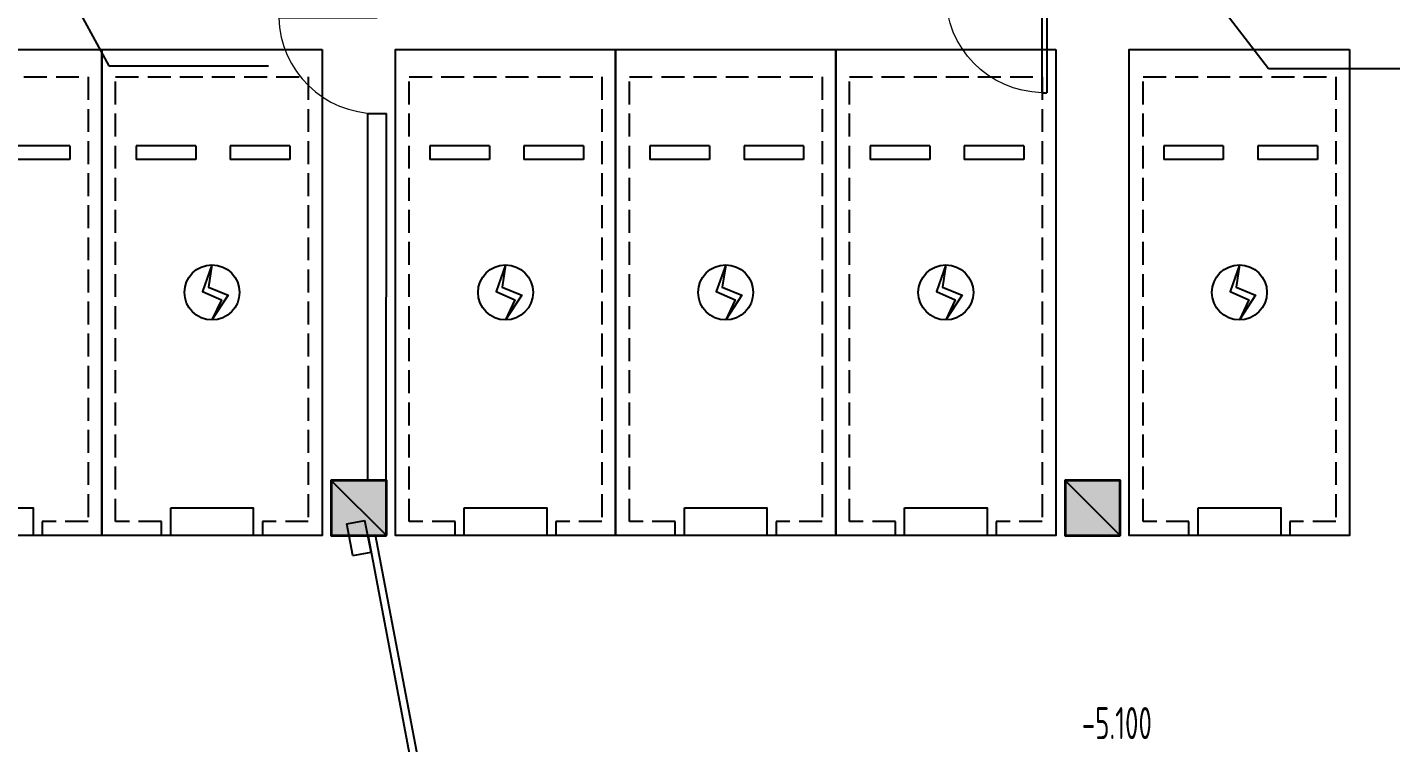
# Model space of a CAD drawing. Extents: x 512858 to 514372, y -232486 to -231710.
# Drawn here: x 512941.41 to 512956.27, y -232100.16 to -232092.36 of the extents above; entities that cross this region are included whole.
import ezdxf

# ---------------------------------------------------------------- set-up
doc = ezdxf.new("R2010")
doc.units = 0
doc.header["$LTSCALE"] = 1000
for name, pattern in [('DASH', [0.35, 0.25, -0.1]), ('新块$0$__DASH', [0.35, 0.25, -0.1]), ('新块$0$DASH', [0.35, 0.25, -0.1])]:
    doc.linetypes.add(name, pattern=pattern)
doc.layers.get('0').update_dxf_attribs({"color": 252})
for name, color, linetype in [('_0', 252, 'Continuous'), ('A-ANNO-HATC-PATT', 252, 'Continuous'), ('A-ANNO-LEVL', 252, 'Continuous'), ('A-ANNO-NOTE', 252, 'Continuous'), ('A-COLU-CONC', 252, 'Continuous'), ('A-DOOR-FIRE', 252, 'Continuous'), ('A-WALL-BLOK', 252, 'Continuous'), ('AA-WALL', 252, 'Continuous'), ('AD-普通车位', 252, 'Continuous'), ('B1F_车位$0$A-PARK-W', 252, 'Continuous'), ('新块$0$A-PARK-D', 252, 'Continuous'), ('新块$0$AD-普通车位', 252, '新块$0$DASH')]:
    doc.layers.add(name, color=color, linetype=linetype)
doc.layers.add('s-colu-cons', color=252, linetype='Continuous', lineweight=35)
doc.layers.add('S-COLU-HATC', color=252, linetype='Continuous', lineweight=25)
doc.styles.add('_TCH_DIM', font='TSSDENG.shx', dxfattribs={"width": 0.8, "bigfont": 'hztxt.shx'})

# ---------------------------------------------------------------- blocks, each defined once
blk = doc.blocks.new('新块$0$A$C0EC85F9A')
at = {"layer": '新块$0$A-PARK-D'}
for p, q in [((1024.865119934082, 1200.108159065247), (374.865119934082, 1200.108155250549)), ((374.8651123046875, 1050.108156204224), (374.865119934082, 1200.108155250549)), ((1024.865119934082, 1050.108158111572), (1024.865119934082, 1200.108159065247)), ((2049.865119934082, 1200.108160018921), (1399.865112304688, 1200.108158111572)), ((1399.865127563477, 1050.108156204224), (1399.865112304688, 1200.108158111572)), ((2049.865127563477, 1050.108158111572), (2049.865119934082, 1200.108160018921)), ((1024.865119934082, 1050.108158111572), (374.8651123046875, 1050.108156204224)), ((2049.865127563477, 1050.108158111572), (1399.865127563477, 1050.108156204224))]:
    blk.add_line(p, q, dxfattribs=at)
for points in [[(2400, 9.536743164e-07), (2400.000007629395, 5300), (7.6293945312e-06, 5300), (0, 0)], [(750.0000076293945, 5000.000000953674), (1650.000015258789, 5000.000000953674), (1650, 5299.999997138977), (750, 5299.999999046326)]]:
    blk.add_lwpolyline(points, close=True, dxfattribs=at)
at = {"layer": '新块$0$A-PARK-D', "linetype": '新块$0$__DASH'}
blk.add_lwpolyline([(650, 5300.000000953674), (650.0000076293945, 5150), (150, 5150.000000953674), (150.0000076293945, 300), (2250.000007629395, 300.0000009536743), (2250.000015258789, 5150), (1750.000007629395, 5150), (1750.000007629395, 5300.000000953674)], dxfattribs=at)
blk = doc.blocks.new('新块$0$dfghgfhfghg')
at = {"layer": '新块$0$A-PARK-D', "extrusion": (-1.872561112644678e-08, 1.87406039580014e-20, 0.9999999999999999), "rotation": 8.24447464e-08}
blk.add_blockref('新块$0$A$C0EC85F9A', (-1200.000000011176, -2800.000008820101, -2.2470733351e-05), dxfattribs=at)
blk = doc.blocks.new('A$C040F5B7D')
at = {"layer": '新块$0$AD-普通车位', "extrusion": (2.154672387120172e-06, 6.254128229541402e-07, -0.9999999999974832), "zscale": -1}
blk.add_blockref('新块$0$dfghgfhfghg', (-1200.000486263942, 2799.99967507812, 0.0051262731014366), dxfattribs=at)
blk = doc.blocks.new('CHEWEI')
at = {"layer": 'AD-普通车位', "extrusion": (0, 0, -1), "xscale": -1, "zscale": -1, "rotation": 180}
for p in [(-604083.1013398247, 196523.3582417418, -0.0020935119034704), (-606483.1018261055, 196523.3582417359, -0.0020935119034704), (-609683.101826099, 196523.3585754803, 0.0033146879616426), (-612083.1023123797, 196523.3582417418, 0.0033146879616426), (-614483.1027986605, 196523.3582417359, 0.0033146879616426), (-617683.101826099, 196523.358575487, 0.0033146879616426)]:
    blk.add_blockref('A$C040F5B7D', p, dxfattribs=at)
blk = doc.blocks.new('电动车')
at = {"layer": 'B1F_车位$0$A-PARK-W'}
for points in [[(625881.3127244372, 295771.7837683511), (625779.1904470803, 295479.8799666952), (625983.6286609786, 295390.3887376297), (625881.3127244372, 295171.7837683511)], [(625881.3127244371, 295771.7837683511), (625844.7634110507, 295529.8799666952), (626057.7715200944, 295440.3887376297), (625881.3127244372, 295171.7837683511)]]:
    blk.add_lwpolyline(points, dxfattribs=at)
blk.add_circle((625881.3127244372, 295471.7837683511), 300, dxfattribs=at)
blk = doc.blocks.new('A$C5B776904')
at = {"layer": 'S-COLU-HATC'}
for points in [[(76868.61968148779, -31499.99999476271), (76868.61968148779, -30899.99999476271), (76268.61968148779, -30899.99999476271), (76268.61968148779, -31499.99999476271)], [(84868.61968148779, -31499.99999476271), (84868.61968148779, -30899.99999476271), (84268.61968148779, -30899.99999476271), (84268.61968148779, -31499.99999476271)]]:
    blk.add_hatch(color=256, dxfattribs=at).paths.add_polyline_path(points)
at = {"linetype": 'ByBlock'}
for p, q in [((76268.61968148779, -30899.99999476271), (76868.61968148779, -31499.99999476271)), ((84868.61968148779, -31499.99999476271), (84268.61968148779, -30899.99999476271))]:
    blk.add_line(p, q, dxfattribs=at)
at = {"layer": 's-colu-cons'}
for points in [[(76868.61968148779, -31499.99999476271), (76868.61968148779, -30899.99999476271), (76268.61968148779, -30899.99999476271), (76268.61968148779, -31499.99999476271)], [(84868.61968148779, -31499.99999476271), (84868.61968148779, -30899.99999476271), (84268.61968148779, -30899.99999476271), (84268.61968148779, -31499.99999476271)]]:
    blk.add_lwpolyline(points, close=True, dxfattribs=at)
blk = doc.blocks.new('$DorLib2D$00000126')
at = {"color": 0, "linetype": 'Continuous'}
for p, q in [((-0.5319999999956053, 0.5), (-0.5319999999956053, 0.900000000000091)), ((0.5320000000047003, 0.900000000000091), (0.5320000000047003, 0.5000000000002274))]:
    blk.add_line(p, q, dxfattribs=at)
at = {"color": 0, "linetype": 'DASH'}
for p, q in [((-0.5319999999956053, 0.900000000000091), (0.5320000000047003, 0.900000000000091)), ((-0.5319999999956053, 0.5), (0.5320000000047003, 0.5000000000002274))]:
    blk.add_line(p, q, dxfattribs=at)
blk = doc.blocks.new('$DorLib2D$00000001')
for p, q in [((0.45, 0.9750000000000001), (0.5000000000000002, 0.9750000000000001)), ((0.45, 0), (0.45, 0.9750000000000001)), ((0.5, 0), (0.5, 0.9750000000000001)), ((0.5, 0), (0.45, 0))]:
    blk.add_line(p, q)
at = {"lineweight": 13}
blk.add_arc((0.475, 0), 0.975, 91.4692835813538, 180, dxfattribs=at)
blk = doc.blocks.new('B-BZZ')
at = {"layer": 'A-ANNO-HATC-PATT'}
for points in [[(606773.8170093148, -57627.6197629816), (606773.8170093148, -58227.6197629816), (607373.8170093148, -58227.6197629816), (607373.8170093148, -57627.6197629816)], [(614773.8170093148, -57627.6197629816), (614773.8170093148, -58227.6197629816), (615373.8170093148, -58227.6197629816), (615373.8170093148, -57627.6197629816)]]:
    blk.add_hatch(color=256, dxfattribs=at).paths.add_polyline_path(points, flags=17)
at = {"layer": 'A-COLU-CONC'}
for points in [[(606773.8170093148, -58227.6197629816), (607373.8170093148, -58227.6197629816), (607373.8170093148, -57627.6197629816), (606773.8170093148, -57627.6197629816)], [(614773.8170093148, -58227.6197629816), (615373.8170093148, -58227.6197629816), (615373.8170093148, -57627.6197629816), (614773.8170093148, -57627.6197629816)]]:
    blk.add_lwpolyline(points, close=True, dxfattribs=at)

msp = doc.modelspace()

# ---------------------------------------------------------------- linework, layer by layer
at = {"layer": 'A-ANNO-NOTE', "color": 252}
for p, q in [((512941.5035598784, -232091.3186478506), (512942.2954828955, -232092.7784560835)), ((512954.0428616229, -232091.6402491436), (512954.9396739784, -232092.8054342983)), ((512942.2954828955, -232092.7784560835), (512944.0365019162, -232092.7784560835)), ((512954.9396739784, -232092.8054342983), (512956.6806929992, -232092.8054342983))]:
    msp.add_line(p, q, dxfattribs=at)
at = {"layer": 'A-WALL-BLOK', "color": 252}
for p, q in [((512945.1205499066, -232097.2985120216), (512945.1212220086, -232093.297678904)), ((512945.3205499037, -232097.2985456197), (512945.3212220058, -232093.2977125021)), ((512945.1205499066, -232097.2985120216), (512945.3205499037, -232097.2985456197)), ((512944.8921483703, -232097.7723454148), (512945.0886293946, -232097.7349929441)), ((512944.9577639787, -232098.117495862), (512944.8921483703, -232097.7723454148)), ((512945.1542450031, -232098.0801433912), (512945.0886293946, -232097.7349929441))]:
    msp.add_line(p, q, dxfattribs=at)
for points in [[(512945.1212220086, -232093.297678904), (512945.3212220058, -232093.2977125021)], [(512944.9577639787, -232098.117495862), (512945.1542450031, -232098.0801433912)]]:
    msp.add_lwpolyline(points, dxfattribs=at)

# ---------------------------------------------------------------- block references
at = {"color": 252, "xscale": 0.001, "yscale": 0.001, "zscale": 0.001}
for name, p in [('CHEWEI', (512338.1374485667, -232289.1218877299)), ('电动车', (512317.5392362096, -232390.720312589, 7.0655438459e-06)), ('电动车', (512320.7392371821, -232390.7203125856, 1.657343983e-06)), ('电动车', (512323.1392371822, -232390.7203125856, 1.657343983e-06)), ('电动车', (512325.5392371821, -232390.720312589, 1.6573439808e-06)), ('电动车', (512328.7392362096, -232390.720312589, 6.7836174906e-06))]:
    msp.add_blockref(name, p, dxfattribs=at)
at = {"layer": '_0', "color": 252, "xscale": 0.001, "yscale": 0.001, "zscale": 0.001}
msp.add_blockref('A$C5B776904', (512868.4527887804, -232066.3985288259), dxfattribs=at)
at = {"layer": 'A-DOOR-FIRE', "color": 252, "xscale": 1.1, "yscale": -1.1, "zscale": 0.2}
msp.add_blockref('$DorLib2D$00000001', (512951.970491547, -232091.9983670246), dxfattribs=at)
at = {"layer": 'A-DOOR-FIRE', "color": 252, "zscale": 0.2}
for name, p, xscale, yscale, rotation in [('$DorLib2D$00000001', (512945.221314402, -232092.7476957108), 1.1, 1.1, 89.9903748523214), ('$DorLib2D$00000126', (512945.5696009634, -232100.8004337115), -5.499999999999999, -0.2, 100.7638988267172)]:
    msp.add_blockref(name, p, dxfattribs=dict(at, xscale=xscale, yscale=yscale, rotation=rotation))
at = {"layer": 'AA-WALL', "color": 252, "xscale": 0.001, "yscale": 0.001, "zscale": 0.001}
msp.add_blockref('B-BZZ', (512337.9467328973, -232039.6709090577), dxfattribs=at)

# ---------------------------------------------------------------- texts
at = {"layer": 'A-ANNO-LEVL', "color": 252, "style": '_TCH_DIM', "width": 0.6400000000000001}
msp.add_text('-5.100', height=0.35, dxfattribs=at).set_placement((512952.9030262677, -232100.1213469964))

doc.saveas('drawing.dxf')
